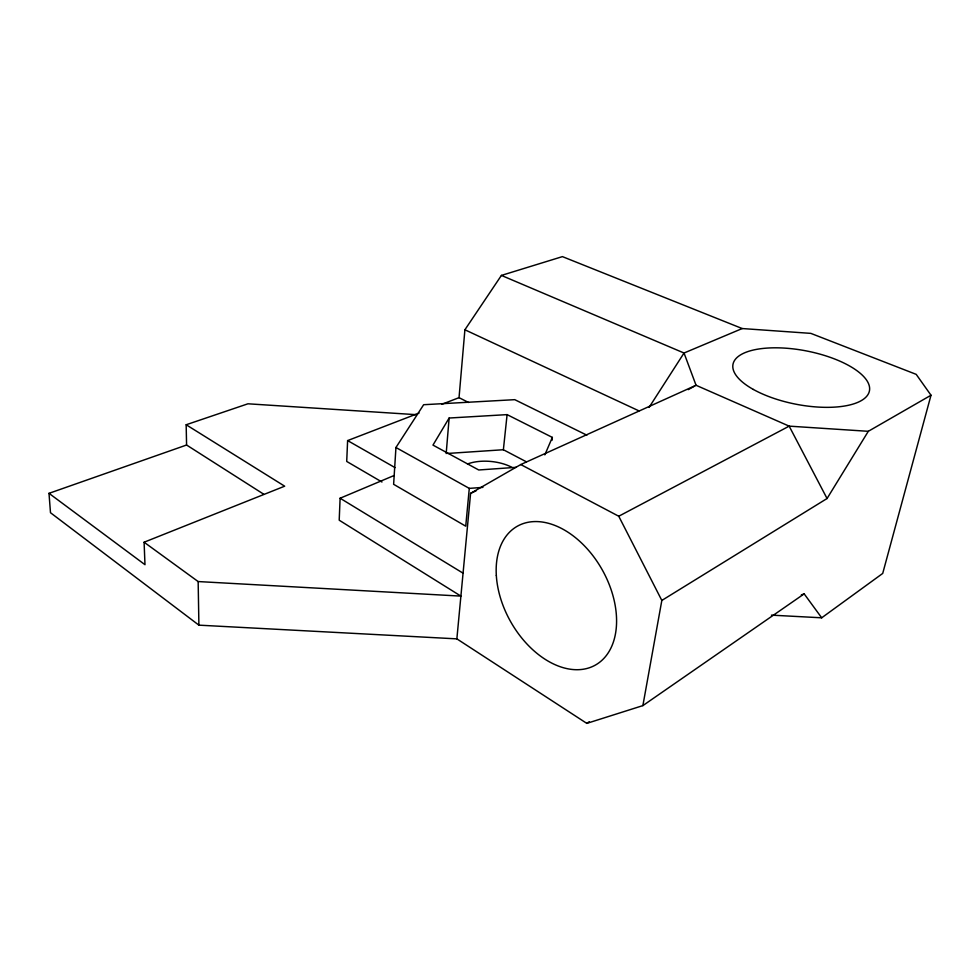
<?xml version="1.0" encoding="UTF-8"?>
<svg xmlns="http://www.w3.org/2000/svg" width="980" height="980" viewBox="0 0 980 980"><rect width="100%" height="100%" fill="white"/><g stroke="black" fill="none" stroke-linecap="round" stroke-linejoin="round"><path stroke-width="1.47" d="M393.923 475.582L340.109 498.232L339.202 520.196L460.894 596.11L198.156 581.557L144.097 542.222L284.666 486.19L186.163 424.757L186.58 445.018L263.706 494.202M419.036 413.07L347.618 440.584L346.712 461.445L381.955 482.013M395.945 447.505L393.629 484.304L465.733 526.187L469.285 488.383L395.945 447.505L423.654 404.716L514.77 399.668L586.849 435.169M446.182 453.544L449.134 418.031L507.101 414.626L552.34 437.399L551.973 440.375M441.894 404.262L459.032 397.66L464.9 329.782L501.405 275.417L562.422 256.625L742.215 328.545L810.827 333.372L916.202 374.36L931 395.234L882.711 573.435L821.693 617.804L771.444 615.146M821.693 617.804L804.176 593.868L642.88 705.612L586.799 723.375L456.864 638.862L470.596 493.357L520.772 464.545L696.057 385.275L789.17 426.141L868.305 431.31L931 395.234M526.309 461.764L503.377 449.734L507.101 414.626M642.88 705.612L661.831 600.446L618.748 516.24L520.772 464.545M544.831 454.867L552.34 437.399M449.134 418.031L432.976 445.104L478.718 469.984L516.215 467.325M661.831 600.446L827.059 498.514L868.305 431.31M649.091 407.386L684.028 353.021L742.215 328.545M586.799 723.375L589.335 721.672M688.205 389.648L694.747 386.01M618.748 516.24L789.17 426.141L827.059 498.514M470.596 493.357L476.133 490.821M801.322 594.897L804.176 593.868M456.864 638.862L198.903 625.154L50.495 512.724L49 493.332L186.58 445.018M186.163 424.757L247.952 403.797L416.365 414.687M469.285 488.383L482.932 487.366M447.689 453.446L503.377 449.734M501.405 275.417L684.028 353.021L696.057 385.275M464.9 329.782L638.972 410.877M459.032 397.66L468.538 402.486M347.618 440.584L395.038 467.619M340.109 498.232L463.062 573.165M49 493.332L144.979 564.688L144.097 542.222M198.156 581.557L198.903 625.154M467.485 464.005A32.891 16.231 5.8 0 1 511.903 467.338M496.321 575.444A79.65 52.626 60.7 0 0 590.156 667.478A79.65 52.626 60.7 0 0 582.61 544.023A79.65 52.626 60.7 0 0 496.321 575.444M753.363 389.452A69.494 27.146 11 0 0 867.52 395.246A69.494 27.146 11 0 0 782.898 348.01A69.494 27.146 11 0 0 753.363 389.452"/></g></svg>
